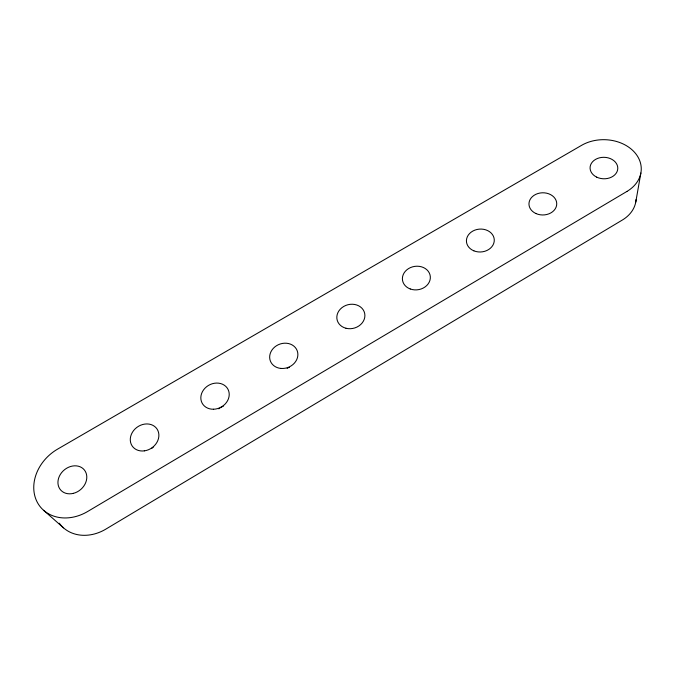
<?xml version="1.0" encoding="UTF-8"?>
<svg xmlns="http://www.w3.org/2000/svg" width="675" height="675" viewBox="0 0 675 675"><rect width="100%" height="100%" fill="white"/><g stroke="black" fill="none" stroke-linecap="round" stroke-linejoin="round"><path stroke-width="1.01" d="M635.757 202.12L640.87 173.019M43.605 510.3L63.534 527.875M636.095 199.463A35.691 28.139 2.2 0 1 622.35 220.033L105.857 529.116A39.817 33.227 -41.5 0 1 59.299 523.192M287.145 368.373A13.787 12.023 -22.2 0 1 287.913 367.993M288.706 367.664A13.787 12.023 -22.2 0 1 289.516 367.377M218.801 408.848A14.065 12.209 -29.8 0 1 219.485 408.308M220.202 407.801A14.065 12.209 -29.8 0 1 223.315 406.19M151.748 448.352A14.428 12.327 -36.4 0 1 153.2 447.272M626.957 191.422L87.699 511.473A41.588 34.256 -40.5 0 1 36.804 501.322A41.588 34.256 -40.5 0 1 57.577 449.137L581.605 145.328A37.142 28.78 1.6 0 1 633.53 151.217A37.142 28.78 1.6 0 1 626.957 191.422M596.666 177.12A13.863 10.741 1.6 0 0 617.785 168.505A13.863 10.741 1.6 0 0 597.341 158.524A13.863 10.741 1.6 0 0 596.666 177.12M535.992 213.562A13.888 11.095 -0.8 0 0 556.74 203.723A13.888 11.095 -0.8 0 0 535.823 194.341A13.888 11.095 -0.8 0 0 535.992 213.562M473.884 250.838A13.939 11.45 -4.2 0 0 494.269 239.735A13.939 11.45 -4.2 0 0 472.897 231.027A13.939 11.45 -4.2 0 0 473.884 250.838M410.29 288.984A14.023 11.787 -8.8 0 0 430.312 276.564A14.023 11.787 -8.8 0 0 408.51 268.625A14.023 11.787 -8.8 0 0 410.29 288.984M345.98 328.252A14.158 12.099 -14.7 0 0 364.702 313.504A14.158 12.099 -14.7 0 0 341.904 307.682A14.158 12.099 -14.7 0 0 345.98 328.252M280.969 368.432A14.369 12.361 -21.7 0 0 297.143 350.587A14.369 12.361 -21.7 0 0 273.189 348.486A14.369 12.361 -21.7 0 0 280.969 368.432M213.494 409.236A14.664 12.563 -29 0 0 228.015 389.348A14.664 12.563 -29 0 0 203.563 389.872A14.664 12.563 -29 0 0 213.494 409.236M144.332 450.866A15.053 12.698 -35.4 0 0 157.098 429.106A15.053 12.698 -35.4 0 0 132.317 432.439A15.053 12.698 -35.4 0 0 144.332 450.866M73.398 493.349A15.525 12.783 -40.5 0 0 84.324 469.918A15.525 12.783 -40.5 0 0 59.383 476.204A15.525 12.783 -40.5 0 0 73.398 493.349"/></g></svg>
